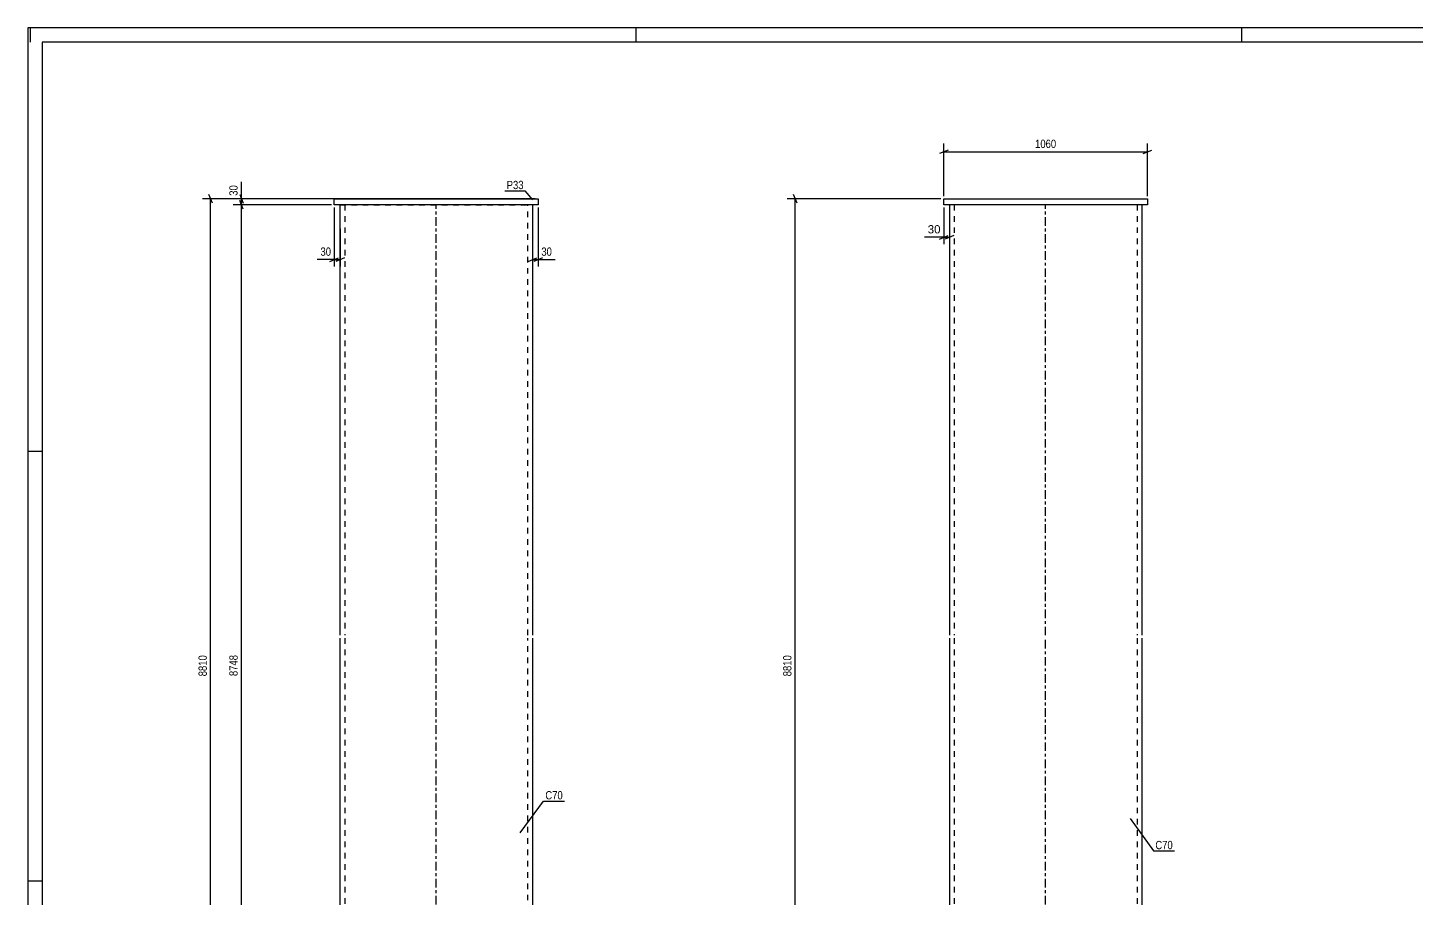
# Model space of a CAD drawing. Header units: millimetres. Extents: x 0 to 841, y 0 to 594.
# Drawn here: x 0 to 481.4, y 292.1 to 594 of the extents above; entities that cross this region are included whole.
import ezdxf

# ---------------------------------------------------------------- set-up
doc = ezdxf.new("R2010")
doc.units = ezdxf.units.MM
doc.linetypes.add('DXK_LINE_DOT2', pattern=[3.9198, 1.9599, -1.9599])
doc.linetypes.add('DXK_LINE_DOT3', pattern=[5.9187, 2.979, -0.9799, 0.9799, -0.9799])
doc.styles.add('Arial', font='ARIAL.TTF', dxfattribs={"height": 0.2})
doc.styles.add('Arial Narrow', font='ARIALN.TTF', dxfattribs={"height": 0.2})

# ---------------------------------------------------------------- blocks, each defined once
blk = doc.blocks.new('Unknown-729378382-1129')
at = {"color": 5, "linetype": 'Continuous'}
for p, q in [((841, 594), (0, 594)), ((0, 594), (0, 0)), ((1, 589), (1, 594)), ((211, 589), (211, 594)), ((421, 589), (421, 594)), ((836, 589), (5, 589)), ((5, 589), (5, 5)), ((5, 447), (0, 447)), ((5, 298), (0, 298))]:
    blk.add_line(p, q, dxfattribs=at)
blk = doc.blocks.new('Part-729378382-1251 - 1220')
at = {"color": 2, "linetype": 'Continuous'}
for p, q in [((317.59, 532.61), (317.59, 534.61)), ((317.59, 534.61), (388.25, 534.61)), ((388.25, 534.61), (388.25, 532.61)), ((388.25, 532.61), (317.59, 532.61))]:
    blk.add_line(p, q, dxfattribs=at)
blk = doc.blocks.new('Part-729378382-1266 - 1220')
at = {"color": 2, "linetype": 'Continuous'}
for p, q in [((319.59, 532.61), (319.59, 383.27)), ((386.25, 532.61), (386.25, 383.27)), ((319.59, 382.27), (319.59, 232.94)), ((386.25, 382.27), (386.25, 232.94))]:
    blk.add_line(p, q, dxfattribs=at)
at = {"color": 7, "linetype": 'DXK_LINE_DOT2'}
for p, q in [((386.25, 532.61), (319.59, 532.61)), ((321.19, 532.61), (321.19, 383.27)), ((384.65, 532.61), (384.65, 383.27)), ((321.19, 382.27), (321.19, 212.94)), ((384.65, 382.27), (384.65, 212.94)), ((319.59, 232.94), (319.59, 212.94)), ((386.25, 232.94), (386.25, 212.94)), ((386.25, 212.94), (319.59, 212.94))]:
    blk.add_line(p, q, dxfattribs=at)
at = {"color": 7, "linetype": 'DXK_LINE_DOT3'}
for p, q in [((352.92, 383.27), (352.92, 532.61)), ((352.92, 212.94), (352.92, 382.27))]:
    blk.add_line(p, q, dxfattribs=at)
blk = doc.blocks.new('Part-729378382-1517 - 1489')
at = {"color": 2, "linetype": 'Continuous'}
for p, q in [((108.28, 383.27), (108.28, 532.61)), ((174.95, 532.61), (174.95, 383.27)), ((108.28, 232.94), (108.28, 382.27)), ((174.95, 382.27), (174.95, 232.94))]:
    blk.add_line(p, q, dxfattribs=at)
at = {"color": 7, "linetype": 'DXK_LINE_DOT2'}
for p, q in [((108.28, 532.61), (174.95, 532.61)), ((109.88, 532.61), (109.88, 383.27)), ((173.35, 383.27), (173.35, 532.61)), ((109.88, 382.27), (109.88, 212.94)), ((173.35, 212.94), (173.35, 382.27)), ((108.28, 232.94), (108.28, 212.94)), ((174.95, 232.94), (174.95, 212.94)), ((174.95, 212.94), (108.28, 212.94))]:
    blk.add_line(p, q, dxfattribs=at)
at = {"color": 7, "linetype": 'DXK_LINE_DOT3'}
for p, q in [((141.61, 383.27), (141.61, 532.61)), ((141.61, 212.94), (141.61, 382.27))]:
    blk.add_line(p, q, dxfattribs=at)
blk = doc.blocks.new('Part-729378382-1549 - 1489')
at = {"color": 2, "linetype": 'Continuous'}
for p, q in [((106.28, 532.61), (106.28, 534.61)), ((106.28, 534.61), (176.95, 534.61)), ((176.95, 534.61), (176.95, 532.61)), ((176.95, 532.61), (106.28, 532.61))]:
    blk.add_line(p, q, dxfattribs=at)
blk = doc.blocks.new('StraightDimension-729378382-1476 - 1220')
at = {"color": 7, "linetype": 'Continuous'}
for p, q in [((317.59, 535.61), (317.59, 553.81)), ((388.25, 535.61), (388.25, 553.81)), ((319.09, 551.56), (316.09, 550.36)), ((317.59, 550.96), (388.25, 550.96)), ((386.75, 550.36), (389.75, 551.56))]:
    blk.add_line(p, q, dxfattribs=at)
at = {"color": 0}
blk.add_wipeout([(357.18, 551.71), (357.18, 555.91), (348.66, 555.91), (348.66, 551.71)], dxfattribs=at)
at = {"color": 3, "style": 'Arial Narrow'}
blk.add_text('1060', height=2.863, dxfattribs=at).set_placement((349.26, 552.31))
blk = doc.blocks.new('StraightDimension-729378382-5311 - 1220')
at = {"color": 7, "linetype": 'Continuous'}
for p, q in [((317.59, 531.61), (317.59, 518.92)), ((319.59, 531.61), (319.59, 518.92)), ((316.09, 520.72), (319.09, 521.92)), ((317.59, 521.32), (319.59, 521.32)), ((321.09, 521.92), (318.09, 520.72))]:
    blk.add_line(p, q, dxfattribs=at)
at = {"color": 0}
blk.add_wipeout([(317.06, 522.07), (317.06, 526.27), (311.42, 526.27), (311.42, 522.07)], dxfattribs=at)
at = {"color": 7, "linetype": 'Continuous'}
blk.add_line((317.59, 521.32), (310.89, 521.32), dxfattribs=at)
blk.add_line((317.59, 521.32), (310.89, 521.32), dxfattribs=at)
at = {"color": 3, "style": 'Arial'}
blk.add_text('30', height=2.865, dxfattribs=at).set_placement((312.02, 522.67))
blk = doc.blocks.new('StraightDimension-729378382-3986 - 1220')
at = {"color": 7, "linetype": 'Continuous'}
for p, q in [((316.59, 534.61), (263.27, 534.61)), ((266.72, 533.11), (265.52, 536.11)), ((266.12, 210.81), (266.12, 534.61)), ((265.52, 212.31), (266.72, 209.31)), ((275.12, 210.81), (263.27, 210.81))]:
    blk.add_line(p, q, dxfattribs=at)
at = {"color": 0}
blk.add_wipeout([(265.37, 376.96), (261.17, 376.96), (261.17, 368.45), (265.37, 368.45)], dxfattribs=at)
at = {"color": 3, "style": 'Arial Narrow'}
blk.add_text('8810', height=2.863, rotation=90.0002, dxfattribs=at).set_placement((264.77, 369.05))
blk = doc.blocks.new('StraightDimension-729378382-1620 - 1489')
at = {"color": 7, "linetype": 'Continuous'}
for p, q in [((175.95, 534.61), (60.56, 534.61)), ((64.01, 533.11), (62.81, 536.11)), ((63.41, 210.81), (63.41, 534.61)), ((62.81, 212.31), (64.01, 209.31)), ((83.11, 210.81), (60.56, 210.81))]:
    blk.add_line(p, q, dxfattribs=at)
at = {"color": 0}
blk.add_wipeout([(62.66, 376.96), (58.46, 376.96), (58.46, 368.45), (62.66, 368.45)], dxfattribs=at)
at = {"color": 3, "style": 'Arial Narrow'}
blk.add_text('8810', height=2.863, rotation=90.0002, dxfattribs=at).set_placement((62.06, 369.05))
blk = doc.blocks.new('StraightDimension-729378382-4476 - 1489')
at = {"color": 7, "linetype": 'Continuous'}
for p, q in [((105.28, 534.61), (71.25, 534.61)), ((73.5, 536.11), (74.7, 533.11)), ((74.1, 532.61), (74.1, 534.61)), ((105.28, 532.61), (71.25, 532.61)), ((74.7, 531.11), (73.5, 534.11))]:
    blk.add_line(p, q, dxfattribs=at)
at = {"color": 0}
blk.add_wipeout([(73.35, 539.99), (69.15, 539.99), (69.15, 535.13), (73.35, 535.13)], dxfattribs=at)
at = {"color": 7, "linetype": 'Continuous'}
blk.add_line((74.1, 534.61), (74.1, 540.51), dxfattribs=at)
blk.add_line((74.1, 534.61), (74.1, 540.51), dxfattribs=at)
at = {"color": 3, "style": 'Arial Narrow'}
blk.add_text('30', height=2.863, rotation=90.0002, dxfattribs=at).set_placement((72.75, 535.73))
blk = doc.blocks.new('StraightDimension-729378382-4477 - 1489')
at = {"color": 7, "linetype": 'Continuous'}
for p, q in [((105.28, 532.61), (71.25, 532.61)), ((74.7, 531.11), (73.5, 534.11)), ((74.1, 212.94), (74.1, 532.61)), ((83.11, 212.94), (71.25, 212.94)), ((73.5, 214.44), (74.7, 211.44))]:
    blk.add_line(p, q, dxfattribs=at)
at = {"color": 0}
blk.add_wipeout([(73.35, 377.03), (69.15, 377.03), (69.15, 368.52), (73.35, 368.52)], dxfattribs=at)
at = {"color": 3, "style": 'Arial Narrow'}
blk.add_text('8748', height=2.863, rotation=90.0002, dxfattribs=at).set_placement((72.75, 369.12))
blk = doc.blocks.new('StraightDimension-729378382-4507 - 1489')
at = {"color": 7, "linetype": 'Continuous'}
for p, q in [((176.95, 531.61), (176.95, 511.17)), ((174.95, 522.57), (174.95, 511.17)), ((173.45, 512.97), (176.45, 514.17)), ((174.95, 513.57), (176.95, 513.57)), ((178.45, 514.17), (175.45, 512.97))]:
    blk.add_line(p, q, dxfattribs=at)
at = {"color": 0}
blk.add_wipeout([(182.33, 514.32), (182.33, 518.52), (177.47, 518.52), (177.47, 514.32)], dxfattribs=at)
at = {"color": 7, "linetype": 'Continuous'}
blk.add_line((176.95, 513.57), (182.85, 513.57), dxfattribs=at)
blk.add_line((176.95, 513.57), (182.85, 513.57), dxfattribs=at)
at = {"color": 3, "style": 'Arial Narrow'}
blk.add_text('30', height=2.863, dxfattribs=at).set_placement((178.07, 514.92))
blk = doc.blocks.new('StraightDimension-729378382-4509 - 1489')
at = {"color": 7, "linetype": 'Continuous'}
for p, q in [((106.28, 531.61), (106.28, 511.17)), ((108.28, 524.23), (108.28, 511.17)), ((104.78, 512.97), (107.78, 514.17)), ((106.28, 513.57), (108.28, 513.57)), ((109.78, 514.17), (106.78, 512.97))]:
    blk.add_line(p, q, dxfattribs=at)
at = {"color": 0}
blk.add_wipeout([(105.76, 514.32), (105.76, 518.52), (100.9, 518.52), (100.9, 514.32)], dxfattribs=at)
at = {"color": 7, "linetype": 'Continuous'}
blk.add_line((106.28, 513.57), (100.37, 513.57), dxfattribs=at)
blk.add_line((106.28, 513.57), (100.37, 513.57), dxfattribs=at)
at = {"color": 3, "style": 'Arial Narrow'}
blk.add_text('30', height=2.863, dxfattribs=at).set_placement((101.5, 514.92))
blk = doc.blocks.new('Mark-729378382-1262 - 1220')
at = {"color": 0}
blk.add_wipeout([(396.99, 309.08), (396.99, 312.08), (390.96, 312.08), (390.96, 309.08)], dxfattribs=at)
blk.add_wipeout([(396.99, 309.08), (396.99, 312.08), (390.96, 312.08), (390.96, 309.08)], dxfattribs=at)
at = {"color": 30, "linetype": 'Continuous'}
for p, q in [((382.27, 319.77), (390.36, 308.48)), ((390.36, 308.48), (397.59, 308.48))]:
    blk.add_line(p, q, dxfattribs=at)
at = {"color": 3, "style": 'Arial Narrow'}
blk.add_text('C70', height=2.863, dxfattribs=at).set_placement((390.96, 309.08))
blk = doc.blocks.new('Mark-729378382-1513 - 1489')
at = {"color": 0}
blk.add_wipeout([(185.49, 326.35), (185.49, 329.35), (179.46, 329.35), (179.46, 326.35)], dxfattribs=at)
blk.add_wipeout([(185.49, 326.35), (185.49, 329.35), (179.46, 329.35), (179.46, 326.35)], dxfattribs=at)
at = {"color": 30, "linetype": 'Continuous'}
for p, q in [((170.71, 314.79), (178.86, 325.75)), ((178.86, 325.75), (186.09, 325.75))]:
    blk.add_line(p, q, dxfattribs=at)
at = {"color": 3, "style": 'Arial Narrow'}
blk.add_text('C70', height=2.863, dxfattribs=at).set_placement((179.46, 326.35))
blk = doc.blocks.new('Mark-729378382-1545 - 1489')
at = {"color": 0}
blk.add_wipeout([(171.9, 538.04), (171.9, 541.04), (166.05, 541.04), (166.05, 538.04)], dxfattribs=at)
blk.add_wipeout([(171.9, 538.04), (171.9, 541.04), (166.05, 541.04), (166.05, 538.04)], dxfattribs=at)
at = {"color": 30, "linetype": 'Continuous'}
for p in [(165.45, 537.44), (175.15, 534.32)]:
    blk.add_line(p, (172.5, 537.44), dxfattribs=at)
at = {"color": 3, "style": 'Arial Narrow'}
blk.add_text('P33', height=2.863, dxfattribs=at).set_placement((166.05, 538.04))

msp = doc.modelspace()

# ---------------------------------------------------------------- block references
for name in ['Unknown-729378382-1129', 'Part-729378382-1549 - 1489', 'Part-729378382-1251 - 1220', 'Part-729378382-1517 - 1489', 'Part-729378382-1266 - 1220']:
    msp.add_blockref(name, (0, 0))

# ---------------------------------------------------------------- next in the draw order: block references
for name in ['StraightDimension-729378382-1476 - 1220', 'StraightDimension-729378382-1620 - 1489', 'StraightDimension-729378382-5311 - 1220', 'Mark-729378382-1262 - 1220']:
    msp.add_blockref(name, (0, 0))

# ---------------------------------------------------------------- next in the draw order: block references
for name in ['StraightDimension-729378382-4476 - 1489', 'Mark-729378382-1545 - 1489', 'StraightDimension-729378382-3986 - 1220', 'StraightDimension-729378382-4507 - 1489', 'Mark-729378382-1513 - 1489']:
    msp.add_blockref(name, (0, 0))

# ---------------------------------------------------------------- next in the draw order: block references
msp.add_blockref('StraightDimension-729378382-4477 - 1489', (0, 0))

# ---------------------------------------------------------------- next in the draw order: block references
msp.add_blockref('StraightDimension-729378382-4509 - 1489', (0, 0))

doc.saveas('drawing.dxf')
